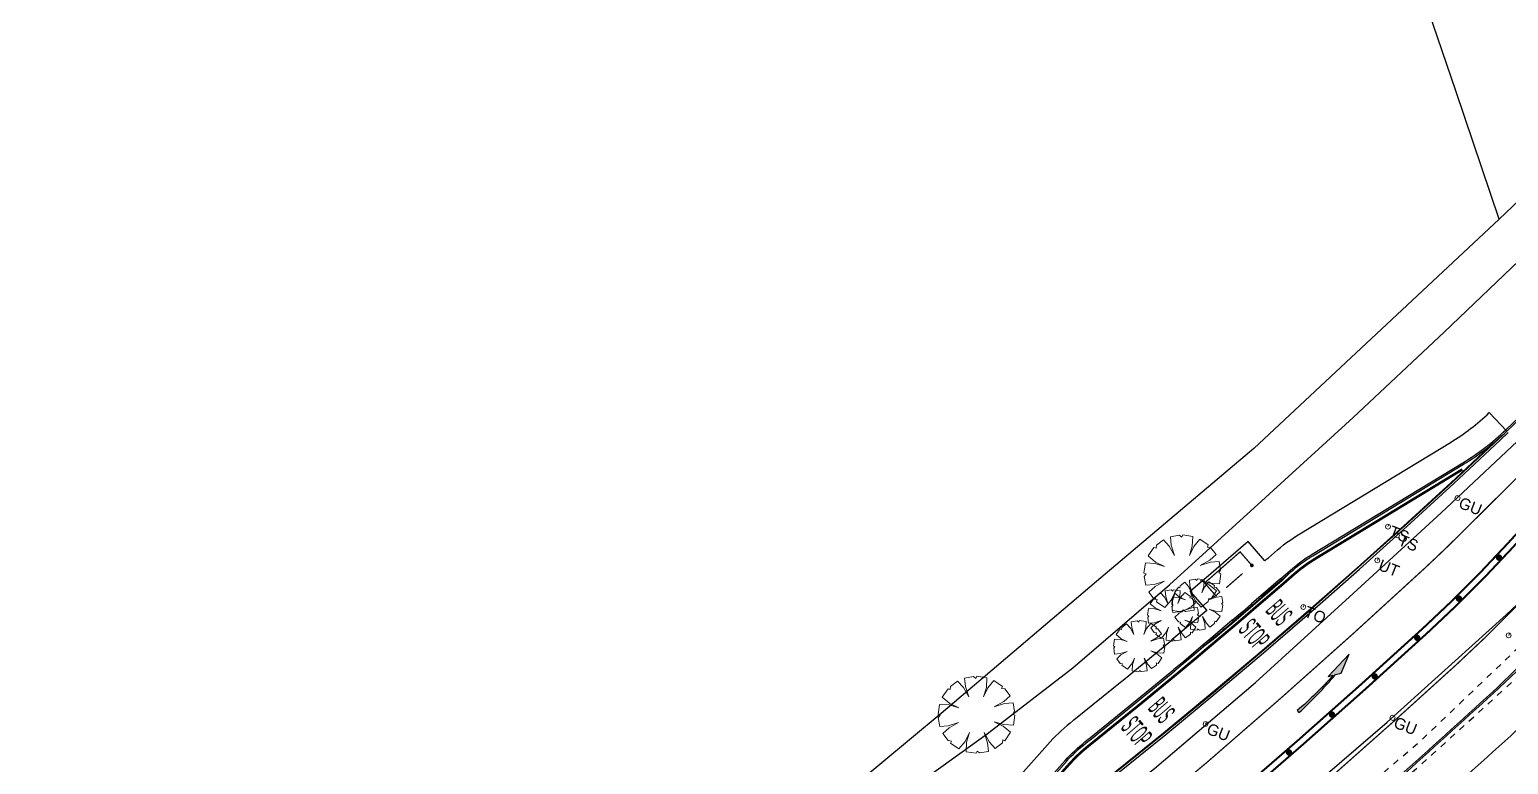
# Model space of a CAD drawing. Extents: x 421500 to 422711, y 436000 to 437000.
# Drawn here: x 421989.7 to 422105.8, y 436601.6 to 436659.3 of the extents above; entities that cross this region are included whole.
import ezdxf
from ezdxf.enums import TextEntityAlignment as Align

# ---------------------------------------------------------------- set-up
doc = ezdxf.new("R2010")
doc.units = 0
for name, pattern in [('10041', [9, 6, -3]), ('10131', [2, 1, 0, 1]), ('1025', [2, 1, -1]), ('10251', [2, 1, 0, 1]), ('716709-ExBase$0$BLIP', [1, 0.5, -0.5])]:
    doc.linetypes.add(name, pattern=pattern)
doc.layers.get('0').update_dxf_attribs({"color": 210})
doc.layers.add('716709-ExBase$0$LCCPoint Features', color=8, linetype='Continuous', lineweight=0)
doc.layers.add('716709-ExBase$0$LCCTrees (Small)', color=8, linetype='Continuous', lineweight=0)
for name, color, linetype in [('716709-ExBase$0$OS-LINE_0030_OBSTRUCTING_FEAT', 8, 'Continuous'), ('716709-ExBase$0$XC-LCCCarriageway', 251, 'Continuous'), ('716709-ExBase$0$XC-LCCVerges', 251, '716709-ExBase$0$BLIP'), ('Lines', 1, 'Continuous'), ('Lines_yel', 3, 'Continuous'), ('Pr-Bus stop', 1, 'Continuous'), ('Pr-Channel', 7, 'Continuous'), ('Pr-Edging', 7, 'Continuous'), ('Pr-Kerb', 2, 'Continuous'), ('Pr-KerbEdge', 8, 'Continuous'), ('Pr-Shelter', 4, 'Continuous'), ('STUDS', 7, 'Continuous')]:
    doc.layers.add(name, color=color, linetype=linetype)
doc.styles.add('716709-ExBase$0$Style-WORKING', font='WORKING.shx')
doc.styles.add('RDMARKP', font='rdmarkp')

# ---------------------------------------------------------------- blocks, each defined once
blk = doc.blocks.new('1014L6')
at = {"linetype": 'Continuous'}
h = blk.add_hatch(color=0, dxfattribs=at)
edge = h.paths.add_edge_path()
edge.add_arc((-29.62, 0.32), 29.52, -0.6818, 7.042, ccw=False)
edge.add_line((-0.11, -0.03), (0.1, -0.03))
edge.add_arc((-33.49, -0.69), 33.59, 1.1126, 8.1963)
edge.add_line((-0.24, 4.1), (-0.03, 4.5))
edge.add_line((-0.03, 4.5), (-0.74, 5.97))
edge.add_line((-0.74, 5.97), (-0.52, 3.56))
edge.add_line((-0.52, 3.56), (-0.33, 3.94))
at = {"color": 0, "linetype": 'Continuous'}
blk.add_lwpolyline([(-0.33, 3.94, -0.033715), (-0.11, -0.03), (0.1, -0.03, 0.030919), (-0.24, 4.1), (-0.03, 4.5), (-0.74, 5.97), (-0.52, 3.56)], format="xyb", close=True, dxfattribs=at)
blk = doc.blocks.new('stud')
at = {"color": 7, "linetype": 'Continuous', "const_width": 0.25}
blk.add_lwpolyline([(-0.125, 0, 1), (0.125, 0, 1)], format="xyb", close=True, dxfattribs=at)
blk = doc.blocks.new('716709-ExBase$0$MSL1')
at = {"color": 0, "linetype": 'ByBlock', "lineweight": -2, "flags": 128}
blk.add_lwpolyline([(0, 0), (0, 1), (0.5, 1), (1, 0.5), (1, -0.5), (0.5, -1), (-0.5, -1), (-1, -0.5), (-1, 0.5), (-0.5, 1), (0, 1)], dxfattribs=at)
blk = doc.blocks.new('716709-ExBase$0$TREESYMB_MMS')
at = {"color": 0, "lineweight": -2}
blk.add_lwpolyline([(-0.25, 0), (-0.38, 0.01), (-0.5, 0.05), (-0.47, 0.18), (-0.44, 0.18), (-0.45, 0.22), (-0.39, 0.32), (-0.29, 0.27), (-0.18, 0.18), (-0.27, 0.29), (-0.32, 0.39), (-0.22, 0.45), (-0.18, 0.44), (-0.18, 0.47), (-0.05, 0.5), (-0.01, 0.38), (0, 0.25), (0.01, 0.38), (0.05, 0.5), (0.18, 0.47), (0.18, 0.44), (0.22, 0.45), (0.32, 0.39), (0.27, 0.29), (0.18, 0.18), (0.29, 0.27), (0.39, 0.32), (0.45, 0.22), (0.44, 0.18), (0.47, 0.18), (0.5, 0.05), (0.38, 0.01), (0.25, 0), (0.38, -0.01), (0.5, -0.05), (0.47, -0.18), (0.44, -0.18), (0.45, -0.22), (0.39, -0.32), (0.29, -0.27), (0.18, -0.18), (0.27, -0.29), (0.32, -0.39), (0.22, -0.45), (0.18, -0.44), (0.18, -0.47), (0.05, -0.5), (0.01, -0.38), (0, -0.25), (-0.01, -0.38), (-0.05, -0.5), (-0.18, -0.47), (-0.18, -0.44), (-0.22, -0.45), (-0.32, -0.39), (-0.27, -0.29), (-0.18, -0.18), (-0.29, -0.27), (-0.39, -0.32), (-0.45, -0.22), (-0.44, -0.18), (-0.47, -0.18), (-0.5, -0.05), (-0.38, -0.01), (-0.25, 0)], dxfattribs=at)

msp = doc.modelspace()

# ---------------------------------------------------------------- hatches: boundary and pattern name
at = {"layer": 'Pr-Bus stop'}
h = msp.add_hatch(color=256, dxfattribs=at)
edge = h.paths.add_edge_path()
edge.add_arc((422085.64, 436617.28), 0.15, 41.2947, 401.2947)

# ---------------------------------------------------------------- linework, layer by layer
at = {"layer": '716709-ExBase$0$OS-LINE_0030_OBSTRUCTING_FEAT', "flags": 128}
for points in [[(422189.76, 436751.07), (422172.9, 436727.6), (422153.15, 436700.55), (422132.95, 436672.7), (422123.15, 436661.65), (422105.05, 436644.45)], [(422105.05, 436644.45), (422101.65, 436654.55), (422096.65, 436669.2)], [(422105.05, 436644.45), (422085.8, 436626.45), (422073.45, 436616), (422061.25, 436605.65), (422044.95, 436592.1), (422032.65, 436582.05), (422028.45, 436578.75), (422025.35, 436576.4)]]:
    msp.add_lwpolyline(points, dxfattribs=at)
at = {"layer": '716709-ExBase$0$XC-LCCCarriageway', "flags": 128}
for points in [[(422059.07, 436599.9), (422064.87, 436604.06), (422071.58, 436609.24), (422079.18, 436615.74), (422086.72, 436622.61), (422093.59, 436628.89), (422100.75, 436635.6), (422107.2, 436641.77)], [(421982.22, 436568.18), (421986.61, 436566.53), (421991.47, 436564.79), (421995.83, 436563.67), (422000.28, 436563.03), (422006.06, 436562.9), (422007.06, 436562.77), (422008.89, 436562.89), (422009.87, 436563.01), (422014.92, 436563.8), (422019.88, 436565.03), (422024.6, 436566.81), (422029.16, 436568.94), (422038.66, 436574.28), (422047.15, 436579.69), (422051.22, 436582.31), (422058.49, 436587.16), (422064.91, 436591.53), (422070.96, 436595.87), (422078.01, 436601.33), (422085.93, 436608.09), (422093.59, 436615.07), (422100.52, 436621.41), (422107.76, 436628.2)], [(421982.22, 436568.18), (421986.61, 436566.53), (421991.47, 436564.79), (421995.83, 436563.67), (422000.28, 436563.03), (422006.06, 436562.9), (422007.06, 436562.77), (422008.89, 436562.89), (422009.87, 436563.01), (422014.92, 436563.8), (422019.88, 436565.03), (422024.6, 436566.81), (422029.16, 436568.94), (422038.66, 436574.28), (422047.15, 436579.69), (422051.22, 436582.31), (422058.49, 436587.16), (422064.91, 436591.53), (422070.96, 436595.87), (422078.01, 436601.33), (422085.93, 436608.09), (422093.59, 436615.07), (422100.52, 436621.41), (422107.76, 436628.2)], [(421982.22, 436568.18), (421986.61, 436566.53), (421991.47, 436564.79), (421995.83, 436563.67), (422000.28, 436563.03), (422006.06, 436562.9), (422007.06, 436562.77), (422008.89, 436562.89), (422009.87, 436563.01), (422014.92, 436563.8), (422019.88, 436565.03), (422024.6, 436566.81), (422029.16, 436568.94), (422038.66, 436574.28), (422047.15, 436579.69), (422051.22, 436582.31), (422058.49, 436587.16), (422064.91, 436591.53), (422070.96, 436595.87), (422078.01, 436601.33), (422085.93, 436608.09), (422093.59, 436615.07), (422100.52, 436621.41), (422107.76, 436628.2)], [(422005.14, 436528.39), (422006.72, 436531.21), (422009.1, 436534.9), (422011.89, 436538.28), (422012.55, 436538.96), (422014.38, 436541.01), (422015.04, 436541.66), (422016.37, 436542.95), (422024.02, 436548.67), (422031.67, 436554.38), (422039.83, 436560.51), (422048.65, 436567.16), (422056.53, 436572.92), (422057.27, 436573.46), (422061.69, 436576.76), (422062.43, 436577.34), (422070.88, 436583.88), (422079.52, 436590.83), (422087.83, 436597.71), (422096.26, 436604.96), (422105.6, 436613.4), (422113.58, 436620.88)], [(422005.14, 436528.39), (422006.72, 436531.21), (422009.1, 436534.9), (422011.89, 436538.28), (422012.55, 436538.96), (422014.38, 436541.01), (422015.04, 436541.66), (422016.37, 436542.95), (422024.02, 436548.67), (422031.67, 436554.38), (422039.83, 436560.51), (422048.65, 436567.16), (422056.53, 436572.92), (422057.27, 436573.46), (422061.69, 436576.76), (422062.43, 436577.34), (422070.88, 436583.88), (422079.52, 436590.83), (422087.83, 436597.71), (422096.26, 436604.96), (422105.6, 436613.4), (422113.58, 436620.88)], [(422005.14, 436528.39), (422006.72, 436531.21), (422009.1, 436534.9), (422011.89, 436538.28), (422012.55, 436538.96), (422014.38, 436541.01), (422015.04, 436541.66), (422016.37, 436542.95), (422024.02, 436548.67), (422031.67, 436554.38), (422039.83, 436560.51), (422048.65, 436567.16), (422056.53, 436572.92), (422057.27, 436573.46), (422061.69, 436576.76), (422062.43, 436577.34), (422070.88, 436583.88), (422079.52, 436590.83), (422087.83, 436597.71), (422096.26, 436604.96), (422105.6, 436613.4), (422113.58, 436620.88)]]:
    msp.add_lwpolyline(points, dxfattribs=at)
at = {"layer": '716709-ExBase$0$XC-LCCVerges', "flags": 128}
for points in [[(422062.04, 436576.77), (422063.81, 436574.22), (422071.98, 436580.53), (422081.59, 436588.7), (422089.84, 436595.73), (422098.98, 436603.58), (422106.82, 436611.06), (422115.64, 436619.21), (422124.05, 436627.3), (422131.5, 436634.45), (422136.92, 436639.95), (422144.74, 436648.54), (422152.25, 436656.34), (422158.96, 436664), (422166.96, 436672.42), (422175.05, 436681.46), (422181.76, 436689.03), (422188.88, 436697.46), (422193.07, 436702.39)], [(422065.58, 436571.56), (422064.95, 436572.62), (422073.2, 436579.31), (422082.38, 436587.2), (422091.14, 436594.7), (422099.84, 436602.46), (422108.29, 436610.13), (422116.87, 436618.38), (422124.96, 436625.9), (422132.8, 436633.72), (422137.84, 436638.65), (422141.97, 436643.15), (422146.04, 436647.69), (422153.27, 436655.16), (422160.78, 436663.11), (422167.88, 436671.14), (422176.6, 436680.63), (422182.97, 436688.05), (422190.29, 436696.77), (422194.2, 436701.27)], [(422062.04, 436576.77), (422063.81, 436574.22), (422071.98, 436580.53), (422081.59, 436588.7), (422089.84, 436595.73), (422098.98, 436603.58), (422106.82, 436611.06), (422115.64, 436619.21), (422124.05, 436627.3), (422131.5, 436634.45), (422136.92, 436639.95), (422144.74, 436648.54), (422152.25, 436656.34), (422158.96, 436664), (422166.96, 436672.42), (422168.13, 436673.73)], [(422065.58, 436571.56), (422064.95, 436572.62), (422073.2, 436579.31), (422082.38, 436587.2), (422091.14, 436594.7), (422099.84, 436602.46), (422108.29, 436610.13), (422116.87, 436618.38), (422124.96, 436625.9), (422132.8, 436633.72), (422137.84, 436638.65), (422141.97, 436643.15), (422146.04, 436647.69), (422153.27, 436655.16), (422160.78, 436663.11), (422167.88, 436671.14), (422169.29, 436672.67)]]:
    msp.add_lwpolyline(points, dxfattribs=at)
at = {"layer": 'Lines', "linetype": '10131', "const_width": 0.15, "flags": 128}
for points in [[(422185.12, 436703.18), (422140.88, 436656.55, 0.004274), (422139.63, 436655.22), (422106.03, 436618.58, -0.021753), (422099.43, 436611.98, -0.008127), (422084.67, 436598.89, -0.01839), (422078.49, 436593.97), (422051.01, 436573.7, -0.005602), (422049.06, 436572.3), (422030.38, 436559.15)], [(422184.76, 436703.53), (422140.51, 436656.9, 0.004274), (422139.26, 436655.56), (422105.66, 436618.92, -0.021753), (422099.09, 436612.35, -0.008127), (422084.34, 436599.27, -0.01839), (422078.19, 436594.37), (422050.72, 436574.1, -0.005602), (422048.77, 436572.7), (422030.63, 436559.94)]]:
    msp.add_lwpolyline(points, format="xyb", dxfattribs=at)
at = {"layer": 'Lines', "linetype": '10041', "const_width": 0.1, "flags": 128}
for points in [[(422138.61, 436649.12), (422108.52, 436616.3, -0.021753), (422101.71, 436609.49, -0.008127), (422086.86, 436596.33, -0.01839), (422080.49, 436591.26), (422053.02, 436570.99, -0.005602), (422051, 436569.54), (422022.92, 436549.77, 0.012944), (422018.19, 436546.26)], [(422107.84, 436625.53), (422101.81, 436619.54, -0.008757), (422099.19, 436617.03, -0.009469), (422082.14, 436601.83, -0.01839), (422076.19, 436597.09), (422054.96, 436581.43)]]:
    msp.add_lwpolyline(points, format="xyb", dxfattribs=at)
at = {"layer": 'Lines_yel', "linetype": '1025', "const_width": 0.1, "flags": 128}
msp.add_lwpolyline([(422060.33, 436589.85), (422061.47, 436590.69), (422063, 436591.84), (422066.99, 436594.86), (422070.94, 436597.92), (422074.86, 436601.02), (422078.75, 436604.16), (422082.6, 436607.35), (422086.43, 436610.57), (422090.21, 436613.83), (422093.97, 436617.13), (422097.69, 436620.48), (422101.37, 436623.85), (422104.11, 436626.42)], dxfattribs=at)
at = {"layer": 'Lines_yel', "linetype": '10251', "const_width": 0.2}
for points in [[(422079.79, 436608.78), (422080.56, 436609.42), (422081.33, 436610.06), (422082.09, 436610.71), (422082.85, 436611.35), (422083.62, 436612), (422084.38, 436612.64), (422085.14, 436613.29), (422085.9, 436613.95), (422086.66, 436614.6), (422087.42, 436615.25), (422088.18, 436615.9), (422088.93, 436616.56, -0.044106), (422090.59, 436617.78), (422102.17, 436624.81)], [(422062.25, 436591.46), (422071.31, 436601.68, -0.04401), (422072.8, 436603.09), (422073.05, 436603.29), (422073.1, 436603.33), (422076.91, 436606.41), (422079.79, 436608.78)]]:
    msp.add_lwpolyline(points, format="xyb", dxfattribs=at)
at = {"layer": 'Pr-Channel', "linetype": 'Continuous', "lineweight": 30, "flags": 128}
msp.add_lwpolyline([(422058.76, 436588.61), (422059.02, 436588.81), (422061.5, 436590.65), (422063.03, 436591.8), (422067.02, 436594.82), (422070.97, 436597.88), (422074.89, 436600.98), (422078.78, 436604.12), (422082.64, 436607.31), (422086.46, 436610.53), (422090.25, 436613.79), (422094, 436617.1), (422097.72, 436620.44), (422101.41, 436623.82), (422105.05, 436627.24), (422105.63, 436627.78), (422105.67, 436627.82)], dxfattribs=at)
at = {"layer": 'Pr-Edging', "flags": 128}
for points in [[(422155.81, 436657.85), (422147.92, 436648.91), (422113.68, 436611.57, -0.021753), (422106.43, 436604.33, -0.008127), (422091.42, 436591.02, -0.01839), (422084.65, 436585.62), (422065.58, 436571.56), (422066.05, 436570.77)], [(422086.66, 436617.63), (422086.8, 436617.76), (422086.95, 436617.88), (422087.41, 436618.29, -0.044106), (422089.4, 436619.75), (422101.23, 436626.93, 0.053604), (422104.29, 436629.27), (422105.67, 436627.82)], [(422086.67, 436617.64), (422085.35, 436619.15), (422081.88, 436616.15), (422081.76, 436616.06), (422080.79, 436615.24), (422082.1, 436613.73), (422079.37, 436611.42), (422079.28, 436611.34), (422075.53, 436608.25), (422075.46, 436608.19), (422071.66, 436605.12), (422071.62, 436605.09), (422071.38, 436604.89, 0.04401), (422069.59, 436603.2), (422060.29, 436592.72, -0.051535)]]:
    msp.add_lwpolyline(points, format="xyb", dxfattribs=at)
at = {"layer": 'Pr-Kerb', "flags": 128}
for points in [[(422088.73, 436616.79, -0.044106), (422090.43, 436618.04), (422102.27, 436625.22, 0.053604), (422105.67, 436627.82), (422107.27, 436629.33), (422128.1, 436649.12), (422136.4, 436658.17, -0.004274), (422137.7, 436659.57), (422173.03, 436696.79)], [(422039.62, 436486.12), (422016.88, 436501.12, -0.052241), (422011.24, 436505.75), (422010.73, 436506.26, -0.404434), (422010.45, 436534.07, -0.049838), (422026.94, 436548.32), (422053.02, 436566.67, 0.005602), (422055.1, 436568.17), (422082.57, 436588.44, 0.01839), (422089.14, 436593.67, 0.008127), (422104.07, 436606.91, 0.021753), (422111.1, 436613.93), (422145.31, 436651.25), (422166.48, 436675.24)], [(421982.22, 436568.18), (421985.97, 436566.77, 0.027439), (421991.2, 436565.12), (421993.61, 436564.5, 0.062304), (422002.17, 436563.42, -0.012997), (422005.14, 436563.33, 0.103894), (422021.29, 436565.83), (422024.83, 436567.17, 0.037836), (422031.68, 436570.36), (422036.24, 436572.92, 0.030973), (422046.64, 436579.64), (422052.67, 436584.09), (422055.01, 436585.83), (422058.76, 436588.61, 0.051535), (422061.79, 436591.39), (422071.08, 436601.88, -0.04401), (422072.62, 436603.33), (422072.86, 436603.52), (422072.91, 436603.56), (422076.72, 436606.64), (422079.59, 436609.01)], [(421982.22, 436568.18), (421985.97, 436566.77, 0.027439), (421991.2, 436565.12), (421993.61, 436564.5, 0.062304), (422002.17, 436563.42, -0.012997), (422005.14, 436563.33, 0.103894), (422021.29, 436565.83), (422024.83, 436567.17, 0.037836), (422031.68, 436570.36), (422036.24, 436572.92, 0.030973), (422046.64, 436579.64), (422052.67, 436584.09), (422055.01, 436585.83), (422058.76, 436588.61, 0.051535), (422061.79, 436591.39), (422071.08, 436601.88, -0.04401), (422072.62, 436603.33), (422072.86, 436603.52), (422072.91, 436603.56), (422076.72, 436606.64), (422079.59, 436609.01)]]:
    msp.add_lwpolyline(points, format="xyb", dxfattribs=at)
for points in [[(422088.02, 436616.09), (422088.73, 436616.79)], [(422087.26, 436615.43), (422086.5, 436614.78)], [(422088.02, 436616.09), (422087.26, 436615.43)], [(422086.5, 436614.78), (422085.75, 436614.13)], [(422084.99, 436613.47), (422084.23, 436612.82)], [(422085.75, 436614.13), (422084.99, 436613.47)], [(422083.46, 436612.18), (422082.7, 436611.53)], [(422084.23, 436612.82), (422083.46, 436612.18)], [(422081.9, 436610.94), (422079.59, 436609.01)], [(422082.7, 436611.53), (422081.9, 436610.94)]]:
    msp.add_lwpolyline(points, dxfattribs=at)
at = {"layer": 'Pr-KerbEdge'}
for p, q in [((422087.9, 436616.23), (422088.65, 436616.88)), ((422087.98, 436616.13), (422088.73, 436616.79)), ((422088.65, 436616.88), (422088.73, 436616.79)), ((422087.14, 436615.57), (422086.38, 436614.92)), ((422087.22, 436615.48), (422086.46, 436614.83)), ((422087.9, 436616.23), (422087.14, 436615.57)), ((422087.14, 436615.57), (422087.26, 436615.43)), ((422087.14, 436615.57), (422087.26, 436615.43)), ((422087.98, 436616.13), (422087.22, 436615.48)), ((422087.9, 436616.23), (422088.02, 436616.09)), ((422087.9, 436616.23), (422088.02, 436616.09)), ((422085.62, 436614.27), (422084.87, 436613.61)), ((422086.38, 436614.92), (422085.62, 436614.27)), ((422085.62, 436614.27), (422085.75, 436614.13)), ((422085.62, 436614.27), (422085.75, 436614.13)), ((422086.46, 436614.83), (422085.71, 436614.17)), ((422086.38, 436614.92), (422086.5, 436614.78)), ((422086.38, 436614.92), (422086.5, 436614.78)), ((422084.87, 436613.61), (422084.11, 436612.96)), ((422084.95, 436613.52), (422084.19, 436612.87)), ((422084.87, 436613.61), (422084.99, 436613.47)), ((422084.87, 436613.61), (422084.99, 436613.47)), ((422085.71, 436614.17), (422084.95, 436613.52)), ((422083.34, 436612.32), (422082.58, 436611.68)), ((422083.43, 436612.22), (422082.66, 436611.58)), ((422084.11, 436612.97), (422083.34, 436612.32)), ((422083.34, 436612.32), (422083.46, 436612.18)), ((422083.34, 436612.32), (422083.46, 436612.18)), ((422084.19, 436612.87), (422083.43, 436612.22)), ((422084.11, 436612.97), (422084.23, 436612.82)), ((422084.11, 436612.96), (422084.23, 436612.82)), ((422081.82, 436611.03), (422081.05, 436610.39)), ((422081.9, 436610.94), (422081.13, 436610.29)), ((422082.58, 436611.68), (422081.82, 436611.03)), ((422081.82, 436611.03), (422081.9, 436610.94)), ((422081.82, 436611.03), (422081.9, 436610.94)), ((422082.66, 436611.58), (422081.9, 436610.94)), ((422082.58, 436611.68), (422082.7, 436611.53)), ((422082.58, 436611.68), (422082.7, 436611.53)), ((422080.29, 436609.74), (422079.51, 436609.11)), ((422081.05, 436610.39), (422080.29, 436609.74)), ((422081.13, 436610.29), (422080.37, 436609.65))]:
    msp.add_line(p, q, dxfattribs=at)
at = {"layer": 'Pr-KerbEdge', "linetype": 'Continuous', "lineweight": 30, "flags": 128}
msp.add_lwpolyline([(422088.65, 436616.88, -0.044106), (422090.37, 436618.15), (422102.2, 436625.33, 0.053604), (422105.58, 436627.91), (422107.18, 436629.43), (422128.01, 436649.21), (422136.31, 436658.26, -0.004274), (422137.61, 436659.65), (422172.94, 436696.88)], format="xyb", dxfattribs=at)
at = {"layer": 'Pr-KerbEdge', "flags": 128}
for points in [[(422039.69, 436486.22), (422016.95, 436501.22, -0.052241), (422011.33, 436505.84), (422010.82, 436506.35, -0.404434), (422010.54, 436533.98, -0.049838), (422027.01, 436548.22), (422053.09, 436566.57, 0.005602), (422055.17, 436568.07), (422082.65, 436588.34, 0.01839), (422089.23, 436593.58, 0.008127), (422104.15, 436606.82, 0.021753), (422111.19, 436613.85), (422145.41, 436651.16), (422166.58, 436675.16)], [(421982.27, 436568.29), (421986.02, 436566.88, 0.027439), (421991.23, 436565.24), (421993.64, 436564.62, 0.062304), (422002.17, 436563.54, -0.012997), (422005.15, 436563.46, 0.103894), (422021.25, 436565.95), (422024.79, 436567.28, 0.037836), (422031.62, 436570.47), (422036.18, 436573.03, 0.030973), (422046.56, 436579.74), (422052.6, 436584.19), (422054.94, 436585.93), (422058.68, 436588.71, 0.051535), (422061.69, 436591.48), (422070.99, 436601.96, -0.04401), (422072.54, 436603.42), (422072.78, 436603.62), (422072.84, 436603.66), (422076.65, 436606.74), (422079.51, 436609.11)]]:
    msp.add_lwpolyline(points, format="xyb", dxfattribs=at)
at = {"layer": 'Pr-KerbEdge', "linetype": 'Continuous', "lineweight": 30, "flags": 128}
msp.add_lwpolyline([(422058.85, 436588.49), (422059.11, 436588.69), (422061.59, 436590.53), (422063.12, 436591.68), (422067.11, 436594.7), (422071.06, 436597.76), (422074.99, 436600.86), (422078.88, 436604.01), (422082.73, 436607.19), (422086.56, 436610.42), (422090.35, 436613.68), (422094.1, 436616.98), (422097.82, 436620.33), (422101.51, 436623.71), (422105.16, 436627.13), (422105.73, 436627.67), (422105.77, 436627.71)], dxfattribs=at)
at = {"layer": 'Pr-Shelter', "flags": 128}
msp.add_lwpolyline([(422081.94, 436615.9, 0.1, 0.1, 0), (422084.72, 436618.34, 0.1, 0.1, 0), (422085.11, 436617.89, 0.1, 0.1, 0), (422085.64, 436617.28, 0.1, 0.1, 0), (422085.64, 436617.28, 0, 0, 0)], format="xyseb", dxfattribs=at)
at = {"layer": 'Pr-Shelter', "const_width": 0.1, "flags": 128}
for points in [[(422084.91, 436616.64), (422083.63, 436615.52)], [(422082.86, 436614.85), (422082.33, 436615.45), (422081.94, 436615.9)]]:
    msp.add_lwpolyline(points, dxfattribs=at)

# ---------------------------------------------------------------- block references
at = {"layer": '716709-ExBase$0$LCCPoint Features', "xscale": 0.18, "yscale": 0.18, "zscale": 0.18, "rotation": 338.5807557840462}
for p in [(422101.79, 436622.56), (422101.79, 436622.56), (422096.33, 436620.32), (422096.33, 436620.32), (422097.04, 436619.63), (422097.04, 436619.63), (422095.5, 436617.67), (422095.5, 436617.67), (422089.68, 436614.01), (422089.68, 436614.01), (422105.81, 436611.78), (422105.81, 436611.78), (422082.01, 436604.82), (422082.01, 436604.82), (422096.69, 436605.31), (422096.69, 436605.31)]:
    msp.add_blockref('716709-ExBase$0$MSL1', p, dxfattribs=at)
at = {"layer": '716709-ExBase$0$LCCTrees (Small)', "xscale": 6.000000000000001, "yscale": 6.000000000000001, "zscale": 1.5, "rotation": 338.5807557840462}
for p in [(422080.19, 436616.65), (422064.02, 436605.55)]:
    msp.add_blockref('716709-ExBase$0$TREESYMB_MMS', p, dxfattribs=at)
at = {"layer": '716709-ExBase$0$LCCTrees (Small)', "xscale": 4, "yscale": 4, "rotation": 338.5807557840462}
for p in [(422081.36, 436614.2), (422079.46, 436613.35), (422076.79, 436610.93)]:
    msp.add_blockref('716709-ExBase$0$TREESYMB_MMS', p, dxfattribs=at)
at = {"layer": 'Lines', "rotation": 311.3888864267448}
msp.add_blockref('1014L6', (422089.3, 436605.81), dxfattribs=at)
at = {"layer": 'STUDS'}
for p, rotation in [((422105.05, 436617.89), 136.8520302439148), ((422101.9, 436614.67), 134.445206367052), ((422098.63, 436611.59), 132.4140936362665), ((422095.29, 436608.56), 131.9890332435514), ((422091.94, 436605.56), 131.5639728508362), ((422088.56, 436602.59), 131.1389124581211)]:
    msp.add_blockref('stud', p, dxfattribs=dict(at, rotation=rotation))

# ---------------------------------------------------------------- texts
at = {"layer": '716709-ExBase$0$LCCPoint Features', "style": '716709-ExBase$0$Style-WORKING'}
for s, p in [('GU', (422102.13, 436622.67)), ('GU', (422102.13, 436622.67)), ('TS', (422096.66, 436620.43)), ('TS', (422096.66, 436620.43)), ('TS', (422097.38, 436619.74)), ('TS', (422097.38, 436619.74)), ('UT', (422095.83, 436617.78)), ('UT', (422095.83, 436617.78)), ('TO', (422090.01, 436614.12)), ('TO', (422090.01, 436614.12)), ('GU', (422097.03, 436605.42)), ('GU', (422097.03, 436605.42)), ('GU', (422082.34, 436604.93)), ('GU', (422082.34, 436604.93))]:
    msp.add_text(s, height=0.9, rotation=338.5808, dxfattribs=at).set_placement(p, align=Align.TOP_LEFT)
at = {"layer": 'Lines_yel', "linetype": 'Continuous', "style": 'RDMARKP', "width": 0.38}
for s, p in [('BUS', (422087.19, 436613.05)), ('STOP', (422085.23, 436611.36)), ('BUS', (422077.96, 436605.39)), ('STOP', (422076, 436603.7))]:
    msp.add_text(s, height=1.6, rotation=310.7414, dxfattribs=at).set_placement(p, align=Align.CENTER)

doc.saveas('drawing.dxf')
